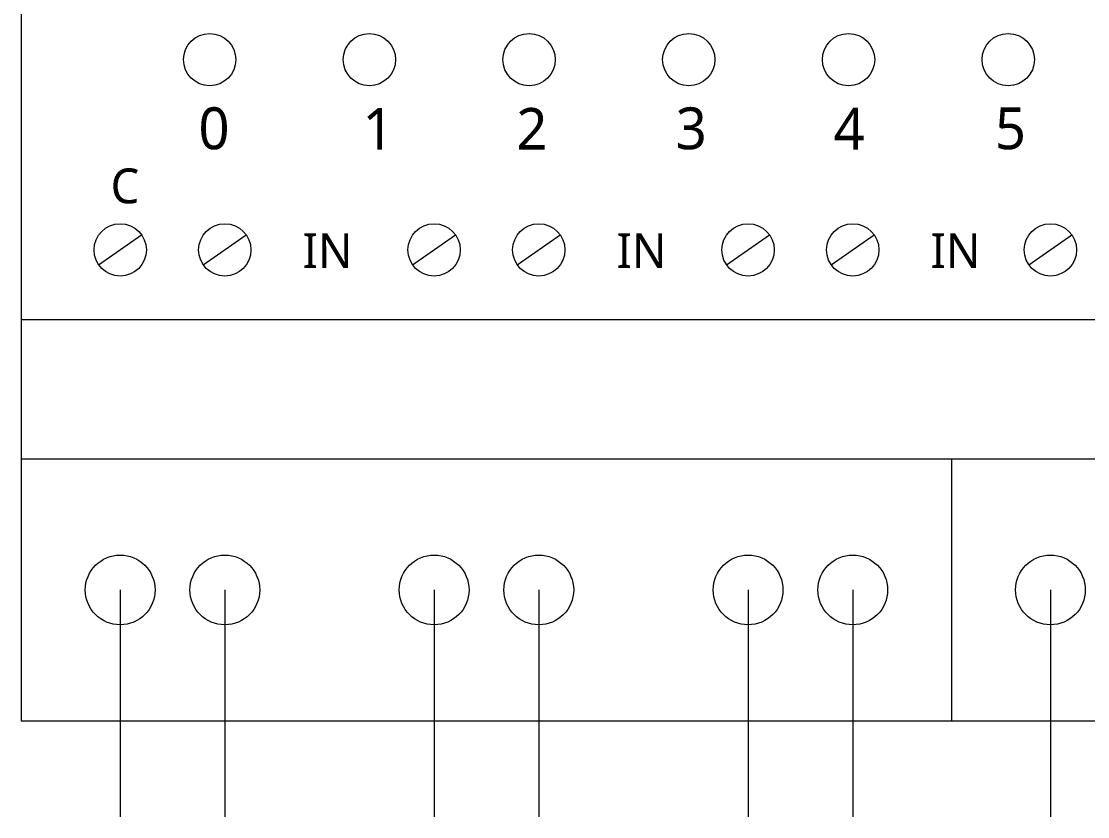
# Model space of a CAD drawing. Header units: millimetres. Extents: x 31.2 to 47.1, y 17.2 to 26.7.
# Drawn here: x 31.15 to 37.26, y 17.15 to 21.71 of the extents above; entities that cross this region are included whole.
import ezdxf

# ---------------------------------------------------------------- set-up
doc = ezdxf.new("R2010")
doc.units = ezdxf.units.MM
doc.header["$LTSCALE"] = 20
doc.layers.get('0').update_dxf_attribs({"lineweight": 5})
doc.styles.add('@Malgun Gothic', font='malgun.ttf')

msp = doc.modelspace()

# ---------------------------------------------------------------- linework, layer by layer
at = {"color": 7, "lineweight": 15}
for p, q in [((31.15, 26.7), (31.15, 17.7)), ((31.15, 26.7), (31.15, 17.7)), ((31.5934, 20.3145), (31.8399, 20.4855)), ((32.1934, 20.3145), (32.4399, 20.4855)), ((33.3934, 20.3145), (33.6399, 20.4855)), ((33.9934, 20.3145), (34.2399, 20.4855)), ((35.1934, 20.3145), (35.4399, 20.4855)), ((35.7934, 20.3145), (36.0399, 20.4855)), ((36.9267, 20.3145), (37.1733, 20.4855)), ((31.15, 20), (47.15, 20)), ((31.15, 20), (47.15, 20)), ((47.15, 19.2), (31.15, 19.2)), ((47.15, 19.2), (31.15, 19.2)), ((36.4833, 19.2), (36.4833, 17.7)), ((31.7167, 18.45), (31.7167, 17.15)), ((32.3167, 18.45), (32.3167, 17.15)), ((33.5167, 18.45), (33.5167, 17.15)), ((34.1167, 18.45), (34.1167, 17.15)), ((35.3167, 18.45), (35.3167, 17.15)), ((35.9167, 18.45), (35.9167, 17.15)), ((37.05, 18.45), (37.05, 17.15)), ((31.15, 17.7), (47.15, 17.7)), ((31.15, 17.7), (47.15, 17.7))]:
    msp.add_line(p, q, dxfattribs=at)
for centre, radius in [((32.2297, 21.4908), 0.15), ((33.1454, 21.4908), 0.15), ((34.0611, 21.4908), 0.15), ((34.9768, 21.4908), 0.15), ((35.8924, 21.4908), 0.15), ((36.8081, 21.4908), 0.15), ((31.7167, 20.4), 0.15), ((32.3167, 20.4), 0.15), ((33.5167, 20.4), 0.15), ((34.1167, 20.4), 0.15), ((35.3167, 20.4), 0.15), ((35.9167, 20.4), 0.15), ((37.05, 20.4), 0.15), ((31.7167, 18.45), 0.2), ((32.3167, 18.45), 0.2), ((33.5167, 18.45), 0.2), ((34.1167, 18.45), 0.2), ((35.3167, 18.45), 0.2), ((35.9167, 18.45), 0.2), ((37.05, 18.45), 0.2)]:
    msp.add_circle(centre, radius, dxfattribs=at)

# ---------------------------------------------------------------- texts
at = {"attachment_point": 7, "style": '@Malgun Gothic'}
for s, insert, char_height, line_spacing_factor in [('0', (32.1654, 20.9736), 0.24, 0.836677), ('2', (33.9875, 20.9736), 0.24, 0.836677), ('3', (34.9015, 20.9736), 0.24, 0.836677), ('4', (35.8073, 20.9736), 0.24, 0.836677), ('5', (36.7315, 20.9736), 0.24, 0.836677), ('1', (33.1064, 20.9736), 0.24, 0.836677), ('C', (31.6616, 20.664), 0.2, 1.004011), ('IN', (32.7627, 20.2957), 0.2, 1.004011), ('IN', (34.5627, 20.2957), 0.2, 1.004011), ('IN', (36.3627, 20.2957), 0.2, 1.004011)]:
    msp.add_mtext(s, dxfattribs=dict(at, insert=insert, char_height=char_height, line_spacing_factor=line_spacing_factor))

doc.saveas('drawing.dxf')
